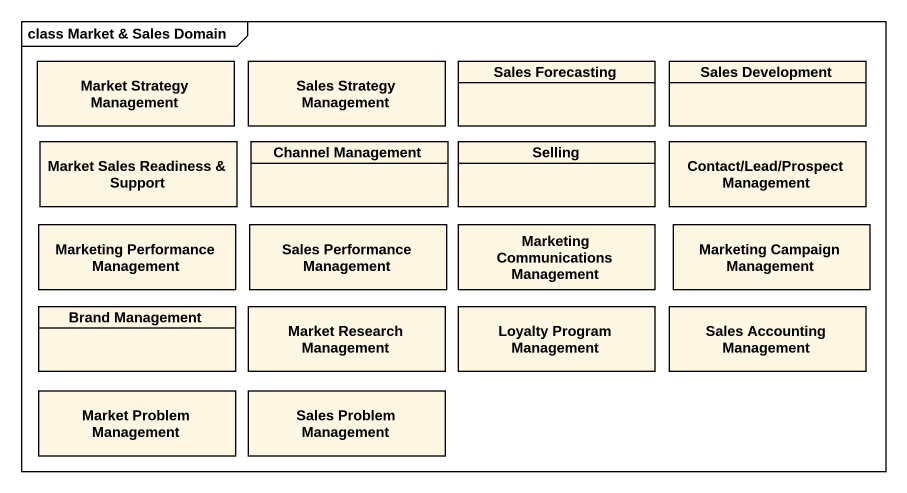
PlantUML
@startuml
mainframe class Market & Sales Domain
hide circle
hide empty members
class "Market Strategy Management" as Market_Strategy_Management
class "Sales Strategy Management" as Sales_Strategy_Management
class "Sales Forecasting" as Sales_Forecasting
class "Sales Development" as Sales_Development
class "Market Sales Readiness & Support" as Market_Sales_Readiness
class "Channel Management" as Channel_Management
class Selling
class "Contact/Lead/Prospect Management" as Contact_Lead_Prospect
class "Marketing Performance Management" as Marketing_Performance
class "Sales Performance Management" as Sales_Performance_Management
class "Marketing Communications Management" as Marketing_Communications
class "Marketing Campaign Management" as Marketing_Campaign
class "Brand Management" as Brand_Management
class "Market Research Management" as Market_Research_Management
class "Loyalty Program Management" as Loyalty_Program_Management
class "Sales Accounting Management" as Sales_Accounting_Management
class "Market Problem Management" as Market_Problem_Management
class "Sales Problem Management" as Sales_Problem_Management
@enduml
